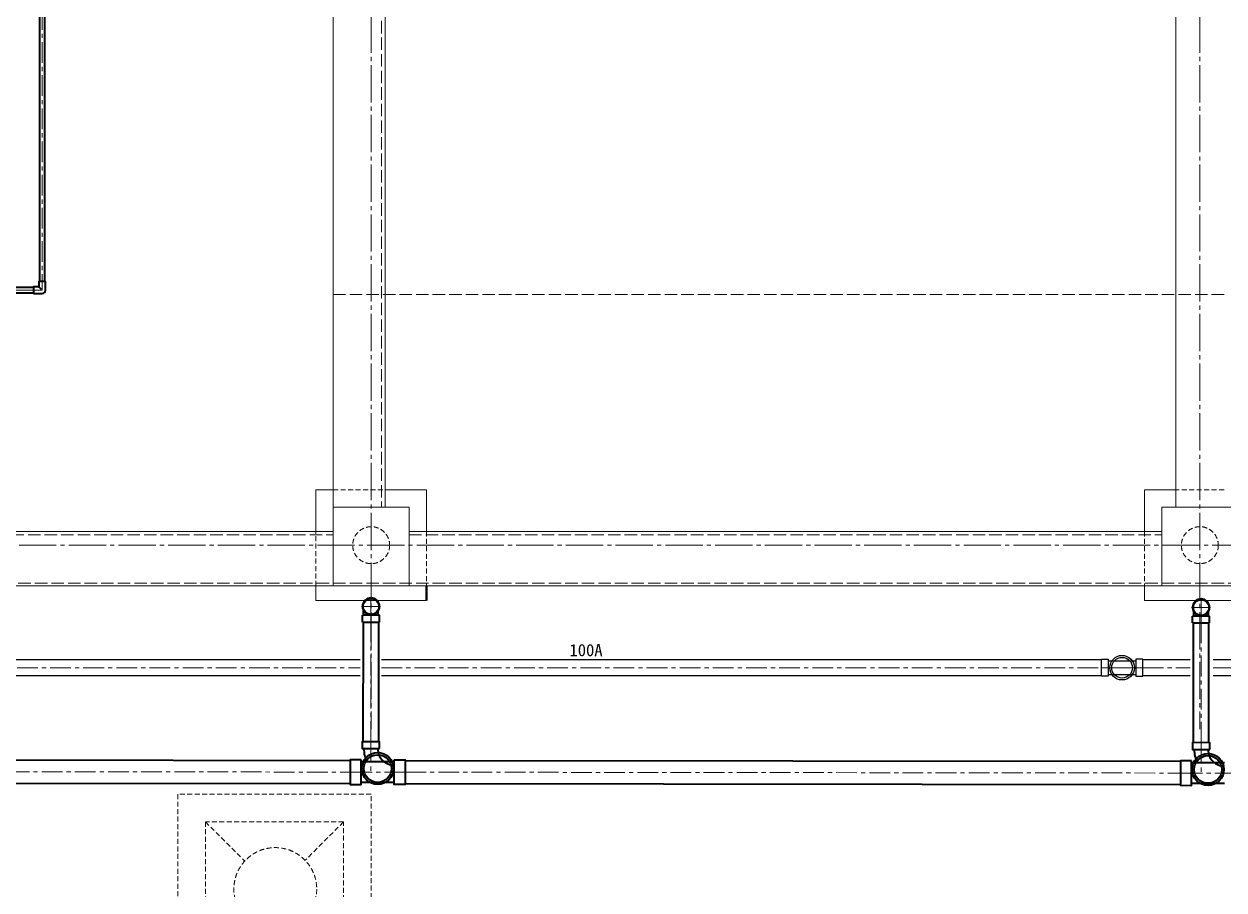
# Model space of a CAD drawing. Units: millimetres at full size. Extents: x -12803 to 120774, y -9413 to 101127.
# Drawn here: x 1696 to 10385, y 11550 to 17819 of the extents above; entities that cross this region are included whole.
import ezdxf
from ezdxf.enums import TextEntityAlignment as Align

# ---------------------------------------------------------------- set-up
doc = ezdxf.new("R2010")
doc.units = ezdxf.units.MM
doc.header["$LTSCALE"] = 30
for name, pattern in [('CHAIN1', [8, 5, -1, 1, -1]), ('CHAIN2', [12, 9, -1, 1, -1]), ('DASHED1', [1.8, 1.2, -0.6]), ('DASHED3', [4, 3, -1])]:
    doc.linetypes.add(name, pattern=pattern)
for name, color, linetype, lineweight in [('0-1_1-2', 7, 'Continuous', 15), ('0-9_1-1', 7, 'CHAIN2', 15), ('0-F_1-16', 7, 'Continuous', 15), ('3-0_配管－汚水１：硬質塩ビ管（ＤＶ）', 7, 'DASHED1', 15), ('9-3_配管－給水３：ＶＬＰ(ＶＤ)', 7, 'Continuous', 15), ('9-C_配管－排水１：塩ビ製小口径マス（ＶＰ）', 2, 'Continuous', 30), ('9-D_無題14', 5, 'Continuous', 40)]:
    doc.layers.add(name, color=color, linetype=linetype, lineweight=lineweight)
doc.styles.add('ＭＳ ゴシック', font='')
doc.styles.get('ＭＳ ゴシック').set_extended_font_data('MS Gothic')

msp = doc.modelspace()

# ---------------------------------------------------------------- linework, layer by layer
at = {"layer": '0-1_1-2'}
for p, q in [((3935, 26941.26), (3935, 13751.26)), ((10035, 18321.26), (10035, 14321.26)), ((3810, 14446.26), (3810, 14146.26)), ((3810, 14446.26), (3935, 14446.26)), ((4310, 14446.26), (4610, 14446.26)), ((4610, 14446.26), (4610, 14146.26)), ((9810, 14446.26), (9810, 14146.26)), ((9810, 14446.26), (10035, 14446.26)), ((3935, 14321.26), (4485, 14321.26)), ((4485, 14321.26), (4485, 13751.26)), ((9935, 14321.26), (10485, 14321.26)), ((9935, 14321.26), (9935, 13751.26)), ((3810, 13751.26), (3810, 13646.26)), ((4610, 13751.26), (4610, 13646.26)), ((9810, 13751.26), (9810, 13646.26)), ((3810, 13646.26), (4610, 13646.26)), ((9810, 13646.26), (10610, 13646.26))]:
    msp.add_line(p, q, dxfattribs=at)
at = {"layer": '0-1_1-2', "linetype": 'DASHED3'}
msp.add_line((3935, 15861.26), (10385, 15861.26), dxfattribs=at)
at = {"layer": '0-1_1-2', "linetype": 'DASHED1'}
for p, q in [((3935, 14446.26), (4310, 14446.26)), ((10385, 14446.26), (10035, 14446.26)), ((3810, 13751.26), (3810, 14146.26)), ((4610, 14146.26), (4610, 13751.26)), ((9810, 14146.26), (9810, 13751.26))]:
    msp.add_line(p, q, dxfattribs=at)
at = {"layer": '0-1_1-2', "color": 134, "lineweight": 50}
msp.add_line((4610, 13751.26), (4610, 13646.26), dxfattribs=at)
at = {"layer": '0-1_1-2'}
msp.add_lwpolyline([(-2085, 26941.26), (-2085, 13751.26), (35105, 13751.26)], dxfattribs=at)
at = {"layer": '0-1_1-2', "linetype": 'DASHED3'}
for points in [[(-2065, 26921.26), (-2065, 13771.26), (35085, 13771.26)], [(4310, 18871.26), (3935, 18871.26), (3935, 15861.26)]]:
    msp.add_lwpolyline(points, dxfattribs=at)
at = {"layer": '0-1_1-2', "linetype": 'DASHED1'}
for centre in [(4210, 14046.26), (10210, 14046.26)]:
    msp.add_circle(centre, 133.7, dxfattribs=at)
at = {"layer": '0-9_1-1'}
for p, q in [((4210, 31201.26), (4210, 12715.3)), ((10210, 31201.26), (10210, 12715.3)), ((-5540, 14046.26), (39710, 14046.26))]:
    msp.add_line(p, q, dxfattribs=at)
at = {"layer": '0-F_1-16', "linetype": 'DASHED3'}
for p, q in [((4285, 18321.26), (4285, 14321.26)), ((-1515, 14121.26), (3935, 14121.26)), ((4485, 14121.26), (9935, 14121.26))]:
    msp.add_line(p, q, dxfattribs=at)
at = {"layer": '0-F_1-16'}
for p, q in [((4310, 18321.26), (4310, 14321.26)), ((-1515, 14146.26), (3935, 14146.26)), ((4485, 14146.26), (9935, 14146.26))]:
    msp.add_line(p, q, dxfattribs=at)
at = {"layer": '3-0_配管－汚水１：硬質塩ビ管（ＤＶ）'}
for p, q in [((2810, 12243.31), (2810, 10843.31)), ((4210, 12243.31), (2810, 12243.31)), ((4210, 10843.31), (4210, 12243.31)), ((3010, 12043.31), (3294.22, 11759.1)), ((4010, 12043.31), (3731.51, 11764.82))]:
    msp.add_line(p, q, dxfattribs=at)
msp.add_lwpolyline([(3010, 11043.31), (4010, 11043.31), (4010, 12043.31), (3010, 12043.31)], close=True, dxfattribs=at)
msp.add_circle((3515.55, 11556.58), 300, dxfattribs=at)
at = {"layer": '9-3_配管－給水３：ＶＬＰ(ＶＤ)', "color": 5, "lineweight": 40}
for p, q in [((1808.77, 20808.26), (1808.77, 15955.43)), ((1846.57, 15955.43), (1846.57, 20808.26)), ((1764.67, 15911.33), (763.84, 15911.33)), ((1804.17, 15915.93), (1820.79, 15899.31)), ((763.84, 15873.53), (1764.67, 15873.53)), ((1764.67, 15868.93), (1827.67, 15868.93))]:
    msp.add_line(p, q, dxfattribs=at)
at = {"layer": '9-3_配管－給水３：ＶＬＰ(ＶＤ)', "linetype": 'CHAIN1'}
for p, q in [((1827.67, 20808.26), (1827.67, 15955.43)), ((1827.67, 15955.43), (1827.67, 15892.43)), ((1764.67, 15892.43), (763.84, 15892.43)), ((1764.67, 15892.43), (1827.67, 15892.43))]:
    msp.add_line(p, q, dxfattribs=at)
at = {"layer": '9-3_配管－給水３：ＶＬＰ(ＶＤ)', "color": 5, "lineweight": 40}
for points in [[(1801.82, 15915.93), (1764.67, 15915.93), (1764.67, 15868.93)], [(1851.17, 15892.43), (1851.17, 15955.43), (1804.17, 15955.43), (1804.17, 15918.28)]]:
    msp.add_lwpolyline(points, dxfattribs=at)
for centre, radius in [((1801.82, 15918.28), 2.35), ((1827.67, 15892.43), 23.5)]:
    msp.add_arc(centre, radius, 270, 0, dxfattribs=at)
at = {"layer": '9-C_配管－排水１：塩ビ製小口径マス（ＶＰ）'}
for p, q in [((4129.08, 13216.21), (-1714.6, 13216.21)), ((9496.81, 13216.21), (4284.3, 13216.21)), ((9546.81, 13209.21), (9746.81, 13209.21)), ((10140.3, 13216.21), (9796.81, 13216.21)), ((16137.97, 13216.21), (10306.61, 13216.21)), ((-1714.6, 13102.21), (4129.08, 13102.21)), ((4284.3, 13102.21), (9496.81, 13102.21)), ((9546.81, 13109.21), (9746.81, 13109.21)), ((9796.81, 13102.21), (10140.3, 13102.21)), ((10306.61, 13102.21), (16137.97, 13102.21))]:
    msp.add_line(p, q, dxfattribs=at)
at = {"layer": '9-C_配管－排水１：塩ビ製小口径マス（ＶＰ）', "color": 7, "linetype": 'CHAIN1', "lineweight": 15}
for p, q in [((-1714.6, 13159.21), (4129.08, 13159.21)), ((4284.3, 13159.21), (9496.81, 13159.21)), ((9496.81, 13159.21), (9646.81, 13159.21)), ((9796.81, 13159.21), (9646.81, 13159.21)), ((9796.81, 13159.21), (10140.3, 13159.21)), ((10306.61, 13159.21), (16137.97, 13159.21))]:
    msp.add_line(p, q, dxfattribs=at)
at = {"layer": '9-C_配管－排水１：塩ビ製小口径マス（ＶＰ）'}
for points in [[(9546.81, 13097.21), (9496.81, 13097.21), (9496.81, 13221.21), (9546.81, 13221.21)], [(9746.81, 13097.21), (9796.81, 13097.21), (9796.81, 13221.21), (9746.81, 13221.21)]]:
    msp.add_lwpolyline(points, close=True, dxfattribs=at)
for radius in [89, 75]:
    msp.add_circle((9646.81, 13159.21), radius, dxfattribs=at)
at = {"layer": '9-D_無題14', "color": 7, "linetype": 'CHAIN1', "lineweight": 15}
for p, q in [((4208.33, 13533.62), (4208.33, 13670.42)), ((10218.84, 13526.81), (10218.84, 13663.61)), ((4139.93, 13602.02), (4276.73, 13602.02)), ((10150.44, 13595.21), (10287.24, 13595.21)), ((4207.37, 12623.27), (4208.33, 13469.97)), ((4208.33, 13490.02), (4208.33, 13545.02)), ((4208.33, 13469.97), (4208.33, 13490.02)), ((10218.84, 13483.21), (10218.84, 13538.21)), ((10218.84, 13463.16), (10218.84, 13483.21)), ((10219.1, 12616.43), (10218.84, 13463.16)), ((4207.23, 12623.27), (4206.98, 12403.27)), ((10219.14, 12616.45), (10218.89, 12396.45)), ((-1535.11, 12409.79), (4056.98, 12403.44)), ((4056.98, 12403.44), (4206.98, 12403.27)), ((4456.98, 12402.99), (4206.98, 12403.27)), ((4456.98, 12402.99), (10068.89, 12396.62)), ((10068.89, 12396.62), (10218.89, 12396.45)), ((10468.89, 12396.17), (10218.89, 12396.45))]:
    msp.add_line(p, q, dxfattribs=at)
at = {"layer": '9-D_無題14'}
for p, q in [((4155.33, 13540.02), (4155.33, 13569.85)), ((4261.33, 13540.02), (4261.33, 13569.85)), ((10165.84, 13533.21), (10165.84, 13563.04)), ((10271.84, 13533.21), (10271.84, 13563.04)), ((4146.33, 13490.02), (4146.33, 13540.02)), ((4146.33, 13490.02), (4270.33, 13490.02)), ((4151.33, 13470.03), (4150.37, 12623.34)), ((4151.33, 13490.02), (4151.33, 13469.97)), ((4264.37, 12623.21), (4265.33, 13469.9)), ((4265.33, 13469.97), (4265.33, 13490.02)), ((4270.33, 13490.02), (4270.33, 13540.02)), ((10156.84, 13483.21), (10156.84, 13533.21)), ((10156.84, 13483.21), (10280.84, 13483.21)), ((10161.84, 13483.21), (10161.84, 13463.16)), ((10275.84, 13463.16), (10275.84, 13483.21)), ((10280.84, 13483.21), (10280.84, 13533.21)), ((10161.84, 13463.15), (10162.1, 12616.41)), ((10276.1, 12616.45), (10275.84, 13463.18)), ((4057.08, 12485.94), (-1535.02, 12492.29)), ((4377.07, 12478.08), (4137.07, 12478.35)), ((10068.98, 12479.12), (4457.08, 12485.49)), ((10388.97, 12471.26), (10148.97, 12471.53)), ((-1535.21, 12327.29), (4056.89, 12320.94)), ((4376.9, 12328.08), (4136.9, 12328.35)), ((4456.89, 12320.49), (10068.8, 12314.12)), ((10388.8, 12321.26), (10148.8, 12321.53))]:
    msp.add_line(p, q, dxfattribs=at)
for points in [[(4270.33, 13540.02), (4208.33, 13540.02), (4146.33, 13540.02)], [(10280.84, 13533.21), (10218.84, 13533.21), (10156.84, 13533.21)]]:
    msp.add_lwpolyline(points, dxfattribs=at)
for points in [[(4269.17, 12573.2), (4269.23, 12623.2), (4145.23, 12623.34), (4145.17, 12573.34)], [(10281.08, 12566.38), (10281.14, 12616.38), (10157.14, 12616.52), (10157.08, 12566.52)], [(4137.08, 12492.35), (4057.08, 12492.44), (4056.88, 12314.44), (4136.88, 12314.35)], [(4377.08, 12492.08), (4457.08, 12491.99), (4456.88, 12313.99), (4376.88, 12314.08)], [(10148.99, 12485.53), (10068.99, 12485.62), (10068.79, 12307.62), (10148.79, 12307.53)]]:
    msp.add_lwpolyline(points, close=True, dxfattribs=at)
for centre, radius in [((4208.33, 13602.02), 57), ((10218.84, 13595.21), 57), ((4257.01, 12429.22), 115.5), ((4257.01, 12429.22), 100), ((10268.92, 12422.4), 115.5), ((10268.92, 12422.4), 100)]:
    msp.add_circle(centre, radius, dxfattribs=at)
for centre, radius, start, end in [((4208.33, 13602.02), 62, 0, 180), ((10218.84, 13595.21), 62, 0, 180), ((4208.33, 13602.02), 62, 180, 270), ((4208.33, 13602.02), 62, 270, 0), ((10218.84, 13595.21), 62, 180, 270), ((10218.84, 13595.21), 62, 270, 0), ((4377.17, 12573.08), 220, 179.935, 205.518), ((4377.17, 12573.08), 120, 179.935, 269.935), ((10389.08, 12566.26), 220, 179.935, 205.518), ((10389.08, 12566.26), 120, 179.935, 269.935)]:
    msp.add_arc(centre, radius, start, end, dxfattribs=at)

# ---------------------------------------------------------------- texts
at = {"layer": '9-C_配管－排水１：塩ビ製小口径マス（ＶＰ）', "color": 7, "style": 'ＭＳ ゴシック'}
msp.add_text('100A', height=87.98, dxfattribs=at).set_placement((5645.9, 13216.21), align=Align.BOTTOM_LEFT)

doc.saveas('drawing.dxf')
